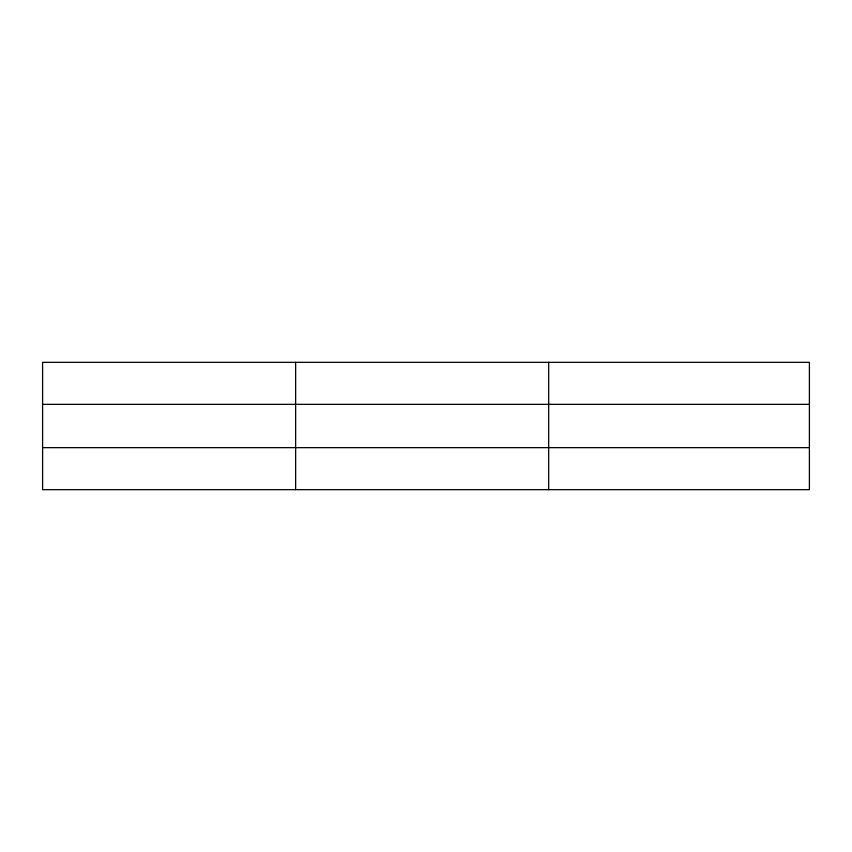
<?xml version="1.0" encoding="UTF-8"?>
<svg xmlns="http://www.w3.org/2000/svg" width="852" height="852" viewBox="0 0 852 852"><rect width="100%" height="100%" fill="white"/><g stroke="black" fill="none" stroke-linecap="round" stroke-linejoin="round"><path stroke-width="1.28" d="M295.644 362.334L295.644 489.666M548.688 362.334L548.688 489.666M809.4 447.651L809.4 489.666L42.6 489.666L42.6 362.334L809.4 362.334L809.4 447.651L42.6 447.651M42.6 404.349L809.4 404.349"/></g></svg>
